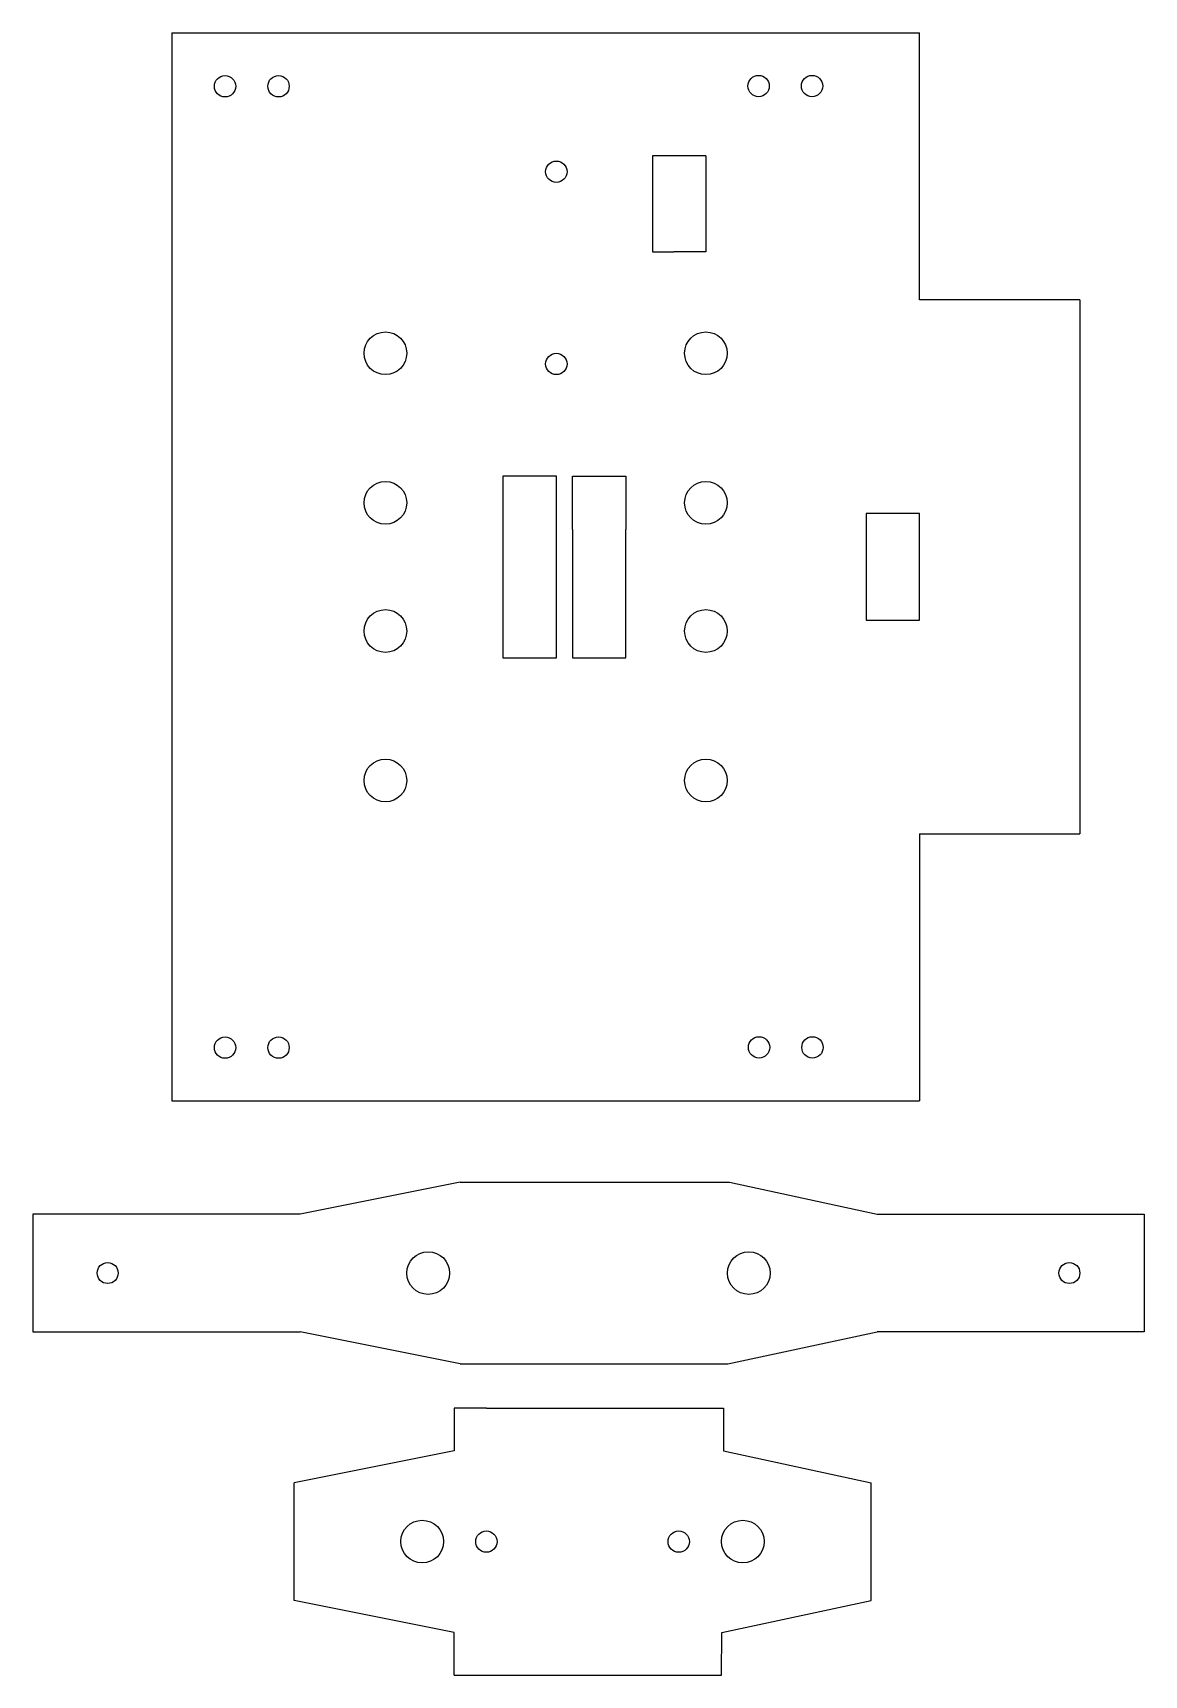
# Model space of a CAD drawing. Header units: millimetres. Extents: x 1778 to 1882, y 1390 to 1544.
import ezdxf

# ---------------------------------------------------------------- set-up
doc = ezdxf.new("R2010")
doc.units = ezdxf.units.MM

msp = doc.modelspace()

# ---------------------------------------------------------------- linework, layer by layer
for p, q in [((1791.2, 1543.98), (1791.2, 1443.98)), ((1791.2, 1543.98), (1796.2, 1543.98)), ((1791.2, 1543.98), (1791.2, 1493.98)), ((1791.2, 1543.98), (1827.2, 1543.98)), ((1827.2, 1543.98), (1861.2, 1543.98)), ((1861.2, 1518.98), (1861.2, 1543.98)), ((1838.2, 1532.48), (1836.2, 1532.48)), ((1836.2, 1532.48), (1836.2, 1523.48)), ((1841.2, 1532.48), (1838.2, 1532.48)), ((1841.2, 1532.48), (1841.2, 1523.48)), ((1836.2, 1523.48), (1838.2, 1523.48)), ((1841.2, 1523.48), (1838.2, 1523.48)), ((1876.2, 1518.98), (1861.2, 1518.98)), ((1876.2, 1518.98), (1876.2, 1468.98)), ((1827.2, 1502.48), (1822.2, 1502.48)), ((1822.2, 1502.48), (1822.2, 1485.48)), ((1827.2, 1485.48), (1827.2, 1502.48)), ((1828.7, 1497.48), (1828.7, 1502.48)), ((1828.7, 1502.48), (1833.7, 1502.48)), ((1833.7, 1502.48), (1833.7, 1497.48)), ((1833.7, 1499.98), (1833.7, 1497.48)), ((1861.2, 1498.98), (1856.2, 1498.98)), ((1856.2, 1498.98), (1856.2, 1488.98)), ((1861.2, 1488.98), (1861.2, 1498.98)), ((1828.7, 1497.48), (1828.7, 1487.98)), ((1833.7, 1485.48), (1833.7, 1497.48)), ((1856.2, 1488.98), (1861.2, 1488.98)), ((1828.7, 1487.98), (1828.7, 1485.48)), ((1822.2, 1485.48), (1827.2, 1485.48)), ((1828.7, 1485.48), (1833.7, 1485.48)), ((1861.2, 1468.98), (1871.2, 1468.98)), ((1861.2, 1468.98), (1861.2, 1443.98)), ((1871.2, 1468.98), (1876.2, 1468.98)), ((1791.2, 1443.98), (1796.2, 1443.98)), ((1796.2, 1443.98), (1861.2, 1443.98)), ((1818.21, 1436.37), (1803.21, 1433.37)), ((1818.21, 1436.37), (1843.39, 1436.37)), ((1843.39, 1436.37), (1857.21, 1433.37)), ((1803.21, 1433.37), (1778.21, 1433.37)), ((1778.21, 1433.37), (1778.21, 1422.37)), ((1857.21, 1433.37), (1882.21, 1433.37)), ((1882.21, 1433.37), (1882.21, 1422.37)), ((1778.21, 1422.37), (1803.21, 1422.37)), ((1818.21, 1419.37), (1803.21, 1422.37)), ((1843.25, 1419.37), (1857.21, 1422.37)), ((1882.21, 1422.37), (1857.21, 1422.37)), ((1857.21, 1422.37), (1857.21, 1422.37)), ((1818.21, 1419.37), (1843.25, 1419.37)), ((1820.65, 1415.23), (1817.65, 1415.23)), ((1817.65, 1415.23), (1817.65, 1411.23)), ((1820.65, 1415.23), (1837.83, 1415.23)), ((1837.83, 1415.23), (1842.83, 1415.23)), ((1842.83, 1415.23), (1842.83, 1411.23)), ((1817.65, 1411.23), (1802.65, 1408.23)), ((1842.83, 1411.23), (1856.65, 1408.23)), ((1802.65, 1397.23), (1802.65, 1408.23)), ((1856.65, 1397.23), (1856.65, 1408.23)), ((1817.65, 1394.23), (1802.65, 1397.23)), ((1842.69, 1394.23), (1856.65, 1397.23)), ((1817.65, 1390.23), (1817.65, 1394.23)), ((1842.65, 1390.23), (1842.69, 1394.23)), ((1817.65, 1390.23), (1842.65, 1390.23))]:
    msp.add_line(p, q)
for centre, radius in [((1796.2, 1538.98), 1), ((1801.2, 1538.98), 1), ((1846.13, 1539), 1), ((1851.13, 1539), 1), ((1827.2, 1530.98), 1), ((1811.2, 1513.98), 2), ((1841.2, 1513.98), 2), ((1827.2, 1512.98), 1), ((1811.2, 1499.98), 2), ((1841.2, 1499.98), 2), ((1811.2, 1487.98), 2), ((1841.2, 1487.98), 2), ((1811.2, 1473.98), 2), ((1841.2, 1473.98), 2), ((1796.2, 1448.98), 1), ((1801.2, 1448.98), 1), ((1846.17, 1449), 1), ((1851.17, 1449), 1), ((1785.21, 1427.87), 0.98), ((1815.21, 1427.87), 2), ((1845.21, 1427.87), 2), ((1875.21, 1427.87), 0.98), ((1814.65, 1402.73), 2), ((1844.65, 1402.73), 2), ((1820.65, 1402.73), 1), ((1838.65, 1402.73), 1)]:
    msp.add_circle(centre, radius)

doc.saveas('drawing.dxf')
